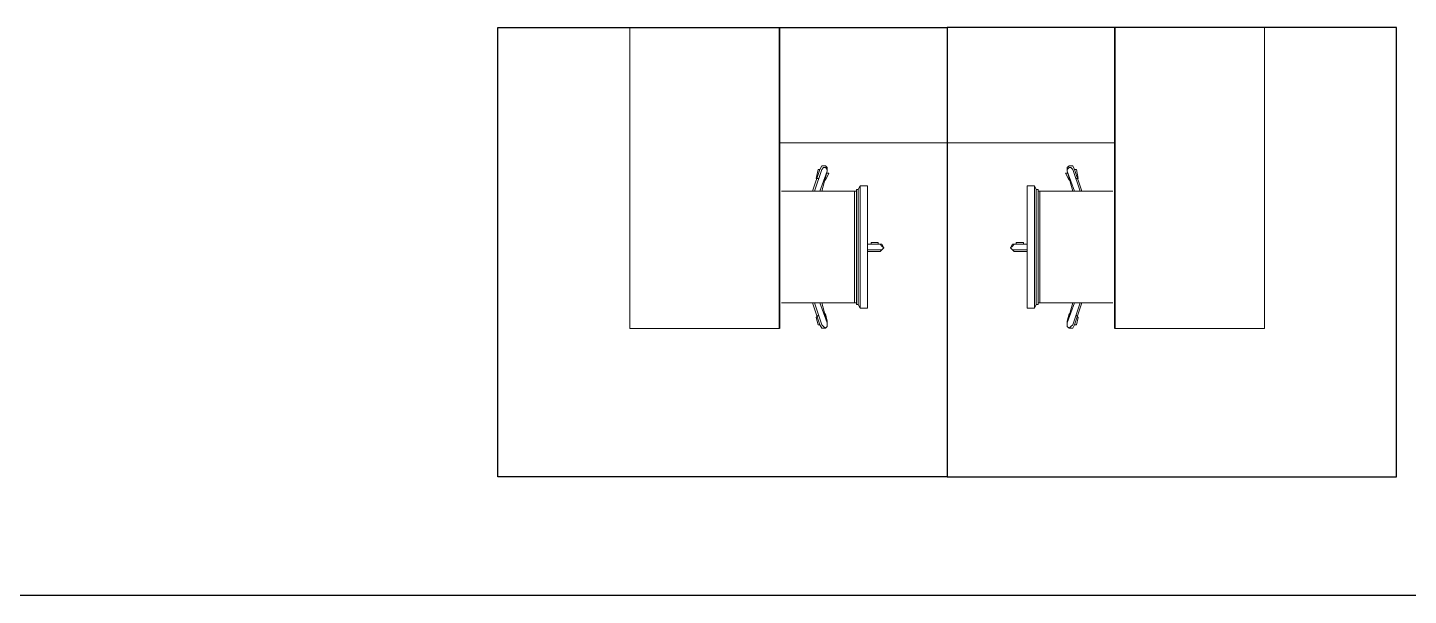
# Model space of a CAD drawing. Header units: millimetres. Extents: x 2148 to 2681, y 758 to 986.
# Drawn here: x 2603.757 to 2606.522, y 942.969 to 944.106 of the extents above; entities that cross this region are included whole.
import ezdxf

# ---------------------------------------------------------------- set-up
doc = ezdxf.new("R2010")
doc.units = ezdxf.units.MM
doc.linetypes.add('CENTER2', pattern=[28.575, 19.05, -3.175, 3.175, -3.175])
for name, color, linetype in [('at_Entity', 7, 'Continuous'), ('D', 1, 'Continuous'), ('S_GRID LINES', 252, 'Continuous')]:
    doc.layers.add(name, color=color, linetype=linetype)

msp = doc.modelspace()

# ---------------------------------------------------------------- linework, layer by layer
at = {"layer": 'at_Entity', "color": 0, "lineweight": 15}
for p, q in [((2604.963044, 944.1064674, 0), (2605.5988206, 944.1064674, 0)), ((2604.963044, 943.5037487, 0), (2604.963044, 944.1064674, 0)), ((2604.963044, 944.1064674, 0), (2605.5988206, 944.1064674, 0)), ((2604.963044, 943.5037487, 0), (2604.963044, 944.1064674, 0)), ((2605.5988206, 943.8758879, 0), (2605.5988206, 944.1064674, 0)), ((2606.2345973, 944.1064674, 0), (2605.5988206, 944.1064674, 0)), ((2605.5988206, 943.8758879, 0), (2605.5988206, 944.1064674, 0)), ((2605.5988206, 943.8758879, 0), (2605.5988206, 944.1064674, 0)), ((2606.2345973, 944.1064674, 0), (2605.5988206, 944.1064674, 0)), ((2605.5988206, 943.8758879, 0), (2605.5988206, 944.1064674, 0)), ((2606.2345973, 943.5037487, 0), (2606.2345973, 944.1064674, 0)), ((2606.2345973, 943.5037487, 0), (2606.2345973, 944.1064674, 0)), ((2605.263163, 943.8758879, 0), (2605.5988206, 943.8758879, 0)), ((2605.263163, 943.8758879, 0), (2605.5988206, 943.8758879, 0)), ((2605.9344782, 943.8758879, 0), (2605.5988206, 943.8758879, 0)), ((2605.9344782, 943.8758879, 0), (2605.5988206, 943.8758879, 0)), ((2605.3290433, 943.778678, 0), (2605.3436833, 943.8225974, 0)), ((2605.3290433, 943.778678, 0), (2605.3436833, 943.8225974, 0)), ((2605.3473432, 943.8225974, 0), (2605.3327032, 943.778678, 0)), ((2605.3473432, 943.8225974, 0), (2605.3327032, 943.778678, 0)), ((2605.336363, 943.8042976, 0), (2605.3400229, 943.8225974, 0)), ((2605.336363, 943.8042976, 0), (2605.3400229, 943.8225974, 0)), ((2605.3400229, 943.8225974, 0), (2605.3436833, 943.8225974, 0)), ((2605.3400229, 943.8225974, 0), (2605.3436833, 943.8225974, 0)), ((2605.3436833, 943.8225974, 0), (2605.3473432, 943.8299177, 0)), ((2605.3436833, 943.8225974, 0), (2605.3473432, 943.8299177, 0)), ((2605.3436833, 943.778678, 0), (2605.3583233, 943.8189376, 0)), ((2605.3436833, 943.778678, 0), (2605.3583233, 943.8189376, 0)), ((2605.3473432, 943.8299177, 0), (2605.3546629, 943.8299177, 0)), ((2605.3473432, 943.8299177, 0), (2605.3546629, 943.8299177, 0)), ((2605.351003, 943.8262579, 0), (2605.3473432, 943.8225974, 0)), ((2605.351003, 943.8262579, 0), (2605.3473432, 943.8225974, 0)), ((2605.3583233, 943.8189376, 0), (2605.3473432, 943.778678, 0)), ((2605.3583233, 943.8189376, 0), (2605.3473432, 943.778678, 0)), ((2605.3546629, 943.8262579, 0), (2605.351003, 943.8262579, 0)), ((2605.3546629, 943.8262579, 0), (2605.351003, 943.8262579, 0)), ((2605.3546629, 943.8299177, 0), (2605.3583233, 943.8262579, 0)), ((2605.3546629, 943.8299177, 0), (2605.3583233, 943.8262579, 0)), ((2605.3583233, 943.8225974, 0), (2605.3546629, 943.8262579, 0)), ((2605.3583233, 943.8225974, 0), (2605.3546629, 943.8262579, 0)), ((2605.3619832, 943.8152777, 0), (2605.3546629, 943.8006377, 0)), ((2605.3619832, 943.8152777, 0), (2605.3546629, 943.8006377, 0)), ((2605.3583233, 943.8262579, 0), (2605.3583233, 943.8189376, 0)), ((2605.3583233, 943.8262579, 0), (2605.3583233, 943.8189376, 0)), ((2605.3583233, 943.8189376, 0), (2605.3583233, 943.8225974, 0)), ((2605.3583233, 943.8189376, 0), (2605.3583233, 943.8225974, 0)), ((2605.3583233, 943.8152777, 0), (2605.3619832, 943.8152777, 0)), ((2605.3583233, 943.8152777, 0), (2605.3619832, 943.8152777, 0)), ((2605.839318, 943.8152777, 0), (2605.8356581, 943.8152777, 0)), ((2605.8356581, 943.8152777, 0), (2605.8429784, 943.8006377, 0)), ((2605.839318, 943.8152777, 0), (2605.8356581, 943.8152777, 0)), ((2605.8356581, 943.8152777, 0), (2605.8429784, 943.8006377, 0)), ((2605.8429784, 943.8299177, 0), (2605.839318, 943.8262579, 0)), ((2605.8429784, 943.8299177, 0), (2605.839318, 943.8262579, 0)), ((2605.839318, 943.8262579, 0), (2605.839318, 943.8189376, 0)), ((2605.839318, 943.8225974, 0), (2605.8429784, 943.8262579, 0)), ((2605.839318, 943.8262579, 0), (2605.839318, 943.8189376, 0)), ((2605.839318, 943.8225974, 0), (2605.8429784, 943.8262579, 0)), ((2605.839318, 943.8189376, 0), (2605.839318, 943.8225974, 0)), ((2605.839318, 943.8189376, 0), (2605.839318, 943.8225974, 0)), ((2605.853958, 943.778678, 0), (2605.839318, 943.8189376, 0)), ((2605.839318, 943.8189376, 0), (2605.8502981, 943.778678, 0)), ((2605.853958, 943.778678, 0), (2605.839318, 943.8189376, 0)), ((2605.839318, 943.8189376, 0), (2605.8502981, 943.778678, 0)), ((2605.8502981, 943.8299177, 0), (2605.8429784, 943.8299177, 0)), ((2605.8502981, 943.8299177, 0), (2605.8429784, 943.8299177, 0)), ((2605.8429784, 943.8262579, 0), (2605.8466383, 943.8262579, 0)), ((2605.8429784, 943.8262579, 0), (2605.8466383, 943.8262579, 0)), ((2605.8466383, 943.8262579, 0), (2605.8502981, 943.8225974, 0)), ((2605.8466383, 943.8262579, 0), (2605.8502981, 943.8225974, 0)), ((2605.853958, 943.8225974, 0), (2605.8502981, 943.8299177, 0)), ((2605.853958, 943.8225974, 0), (2605.8502981, 943.8299177, 0)), ((2605.8502981, 943.8225974, 0), (2605.8649381, 943.778678, 0)), ((2605.8502981, 943.8225974, 0), (2605.8649381, 943.778678, 0)), ((2605.8685979, 943.778678, 0), (2605.853958, 943.8225974, 0)), ((2605.8576184, 943.8225974, 0), (2605.853958, 943.8225974, 0)), ((2605.8685979, 943.778678, 0), (2605.853958, 943.8225974, 0)), ((2605.8576184, 943.8225974, 0), (2605.853958, 943.8225974, 0)), ((2605.8612783, 943.8042976, 0), (2605.8576184, 943.8225974, 0)), ((2605.8612783, 943.8042976, 0), (2605.8576184, 943.8225974, 0)), ((2605.3400229, 943.8042976, 0), (2605.336363, 943.8042976, 0)), ((2605.3400229, 943.8042976, 0), (2605.336363, 943.8042976, 0)), ((2605.3546629, 943.8006377, 0), (2605.351003, 943.8006377, 0)), ((2605.3546629, 943.8006377, 0), (2605.351003, 943.8006377, 0)), ((2605.4205432, 943.7823379, 0), (2605.424203, 943.7896576, 0)), ((2605.4205432, 943.7823379, 0), (2605.424203, 943.7896576, 0)), ((2605.424203, 943.7896576, 0), (2605.4278629, 943.7896576, 0)), ((2605.424203, 943.5444381, 0), (2605.424203, 943.7896576, 0)), ((2605.424203, 943.7896576, 0), (2605.4278629, 943.7896576, 0)), ((2605.424203, 943.5444381, 0), (2605.424203, 943.7896576, 0)), ((2605.4278629, 943.7896576, 0), (2605.4315227, 943.7896576, 0)), ((2605.4278629, 943.7896576, 0), (2605.4315227, 943.7896576, 0)), ((2605.4315227, 943.7896576, 0), (2605.438843, 943.7896576, 0)), ((2605.4315227, 943.7896576, 0), (2605.438843, 943.7896576, 0)), ((2605.438843, 943.7896576, 0), (2605.438843, 943.7823379, 0)), ((2605.438843, 943.7896576, 0), (2605.438843, 943.7823379, 0)), ((2605.7661186, 943.7896576, 0), (2605.7587983, 943.7896576, 0)), ((2605.7587983, 943.7896576, 0), (2605.7587983, 943.7823379, 0)), ((2605.7661186, 943.7896576, 0), (2605.7587983, 943.7896576, 0)), ((2605.7587983, 943.7896576, 0), (2605.7587983, 943.7823379, 0)), ((2605.7697784, 943.7896576, 0), (2605.7661186, 943.7896576, 0)), ((2605.7697784, 943.7896576, 0), (2605.7661186, 943.7896576, 0)), ((2605.7734383, 943.7896576, 0), (2605.7697784, 943.7896576, 0)), ((2605.7734383, 943.7896576, 0), (2605.7697784, 943.7896576, 0)), ((2605.7770981, 943.7823379, 0), (2605.7734383, 943.7896576, 0)), ((2605.7734383, 943.5444381, 0), (2605.7734383, 943.7896576, 0)), ((2605.7770981, 943.7823379, 0), (2605.7734383, 943.7896576, 0)), ((2605.7734383, 943.5444381, 0), (2605.7734383, 943.7896576, 0)), ((2605.8429784, 943.8006377, 0), (2605.8466383, 943.8006377, 0)), ((2605.8429784, 943.8006377, 0), (2605.8466383, 943.8006377, 0)), ((2605.8576184, 943.8042976, 0), (2605.8612783, 943.8042976, 0)), ((2605.8576184, 943.8042976, 0), (2605.8612783, 943.8042976, 0)), ((2605.2668235, 943.778678, 0), (2605.4132229, 943.778678, 0)), ((2605.2668235, 943.778678, 0), (2605.4132229, 943.778678, 0)), ((2605.4132229, 943.5554182, 0), (2605.4132229, 943.778678, 0)), ((2605.4132229, 943.778678, 0), (2605.4168833, 943.778678, 0)), ((2605.4132229, 943.5554182, 0), (2605.4132229, 943.778678, 0)), ((2605.4132229, 943.778678, 0), (2605.4168833, 943.778678, 0)), ((2605.4168833, 943.5517584, 0), (2605.4168833, 943.7823379, 0)), ((2605.4168833, 943.7823379, 0), (2605.4205432, 943.7823379, 0)), ((2605.4168833, 943.5517584, 0), (2605.4168833, 943.7823379, 0)), ((2605.4168833, 943.7823379, 0), (2605.4205432, 943.7823379, 0)), ((2605.4168833, 943.778678, 0), (2605.4168833, 943.7750176, 0)), ((2605.4168833, 943.778678, 0), (2605.4168833, 943.7750176, 0)), ((2605.4205432, 943.5517584, 0), (2605.4205432, 943.7823379, 0)), ((2605.4205432, 943.5517584, 0), (2605.4205432, 943.7823379, 0)), ((2605.438843, 943.7823379, 0), (2605.438843, 943.5517584, 0)), ((2605.438843, 943.7823379, 0), (2605.438843, 943.5517584, 0)), ((2605.7587983, 943.7823379, 0), (2605.7587983, 943.5517584, 0)), ((2605.7587983, 943.7823379, 0), (2605.7587983, 943.5517584, 0)), ((2605.7770981, 943.5517584, 0), (2605.7770981, 943.7823379, 0)), ((2605.780758, 943.7823379, 0), (2605.7770981, 943.7823379, 0)), ((2605.7770981, 943.5517584, 0), (2605.7770981, 943.7823379, 0)), ((2605.780758, 943.7823379, 0), (2605.7770981, 943.7823379, 0)), ((2605.780758, 943.5517584, 0), (2605.780758, 943.7823379, 0)), ((2605.780758, 943.5517584, 0), (2605.780758, 943.7823379, 0)), ((2605.7844184, 943.778678, 0), (2605.780758, 943.778678, 0)), ((2605.780758, 943.778678, 0), (2605.780758, 943.7750176, 0)), ((2605.7844184, 943.778678, 0), (2605.780758, 943.778678, 0)), ((2605.780758, 943.778678, 0), (2605.780758, 943.7750176, 0)), ((2605.7844184, 943.5554182, 0), (2605.7844184, 943.778678, 0)), ((2605.9308178, 943.778678, 0), (2605.7844184, 943.778678, 0)), ((2605.7844184, 943.5554182, 0), (2605.7844184, 943.778678, 0)), ((2605.9308178, 943.778678, 0), (2605.7844184, 943.778678, 0)), ((2605.4461627, 943.6725382, 0), (2605.4461627, 943.6761981, 0)), ((2605.4461627, 943.6761981, 0), (2605.4608027, 943.6761981, 0)), ((2605.4461627, 943.6725382, 0), (2605.4461627, 943.6761981, 0)), ((2605.4461627, 943.6761981, 0), (2605.4608027, 943.6761981, 0)), ((2605.4608027, 943.6761981, 0), (2605.4608027, 943.6725382, 0)), ((2605.4608027, 943.6761981, 0), (2605.4608027, 943.6725382, 0)), ((2605.7514786, 943.6761981, 0), (2605.7368386, 943.6761981, 0)), ((2605.7368386, 943.6761981, 0), (2605.7368386, 943.6725382, 0)), ((2605.7514786, 943.6761981, 0), (2605.7368386, 943.6761981, 0)), ((2605.7368386, 943.6761981, 0), (2605.7368386, 943.6725382, 0)), ((2605.7514786, 943.6725382, 0), (2605.7514786, 943.6761981, 0)), ((2605.7514786, 943.6725382, 0), (2605.7514786, 943.6761981, 0)), ((2605.438843, 943.6725382, 0), (2605.4644632, 943.6725382, 0)), ((2605.4644632, 943.6725382, 0), (2605.438843, 943.6725382, 0)), ((2605.438843, 943.6725382, 0), (2605.4644632, 943.6725382, 0)), ((2605.4644632, 943.6725382, 0), (2605.438843, 943.6725382, 0)), ((2605.4644632, 943.6615581, 0), (2605.438843, 943.6615581, 0)), ((2605.4644632, 943.6615581, 0), (2605.438843, 943.6615581, 0)), ((2605.4644632, 943.6578982, 0), (2605.438843, 943.6578982, 0)), ((2605.4644632, 943.6578982, 0), (2605.438843, 943.6578982, 0)), ((2605.4608027, 943.6578982, 0), (2605.4461627, 943.6578982, 0)), ((2605.4608027, 943.6578982, 0), (2605.4461627, 943.6578982, 0)), ((2605.468123, 943.6688778, 0), (2605.4644632, 943.6725382, 0)), ((2605.4644632, 943.6725382, 0), (2605.468123, 943.6725382, 0)), ((2605.468123, 943.6688778, 0), (2605.4644632, 943.6725382, 0)), ((2605.4644632, 943.6725382, 0), (2605.468123, 943.6725382, 0)), ((2605.4644632, 943.6615581, 0), (2605.468123, 943.6615581, 0)), ((2605.468123, 943.6615581, 0), (2605.4644632, 943.6578982, 0)), ((2605.4644632, 943.6615581, 0), (2605.468123, 943.6615581, 0)), ((2605.468123, 943.6615581, 0), (2605.4644632, 943.6578982, 0)), ((2605.468123, 943.6725382, 0), (2605.4717829, 943.6652179, 0)), ((2605.468123, 943.6725382, 0), (2605.4717829, 943.6652179, 0)), ((2605.4717829, 943.6652179, 0), (2605.468123, 943.6688778, 0)), ((2605.4717829, 943.6652179, 0), (2605.468123, 943.6688778, 0)), ((2605.468123, 943.6615581, 0), (2605.4717829, 943.6652179, 0)), ((2605.4717829, 943.6652179, 0), (2605.468123, 943.6615581, 0)), ((2605.468123, 943.6615581, 0), (2605.4717829, 943.6652179, 0)), ((2605.4717829, 943.6652179, 0), (2605.468123, 943.6615581, 0)), ((2605.7295183, 943.6725382, 0), (2605.7258584, 943.6652179, 0)), ((2605.7295183, 943.6725382, 0), (2605.7258584, 943.6652179, 0)), ((2605.7258584, 943.6652179, 0), (2605.7295183, 943.6688778, 0)), ((2605.7258584, 943.6652179, 0), (2605.7295183, 943.6688778, 0)), ((2605.7295183, 943.6615581, 0), (2605.7258584, 943.6652179, 0)), ((2605.7258584, 943.6652179, 0), (2605.7295183, 943.6615581, 0)), ((2605.7295183, 943.6615581, 0), (2605.7258584, 943.6652179, 0)), ((2605.7258584, 943.6652179, 0), (2605.7295183, 943.6615581, 0)), ((2605.7295183, 943.6688778, 0), (2605.7331781, 943.6725382, 0)), ((2605.7331781, 943.6725382, 0), (2605.7295183, 943.6725382, 0)), ((2605.7295183, 943.6688778, 0), (2605.7331781, 943.6725382, 0)), ((2605.7331781, 943.6725382, 0), (2605.7295183, 943.6725382, 0)), ((2605.7331781, 943.6615581, 0), (2605.7295183, 943.6615581, 0)), ((2605.7295183, 943.6615581, 0), (2605.7331781, 943.6578982, 0)), ((2605.7331781, 943.6615581, 0), (2605.7295183, 943.6615581, 0)), ((2605.7295183, 943.6615581, 0), (2605.7331781, 943.6578982, 0)), ((2605.7587983, 943.6725382, 0), (2605.7331781, 943.6725382, 0)), ((2605.7331781, 943.6725382, 0), (2605.7587983, 943.6725382, 0)), ((2605.7587983, 943.6725382, 0), (2605.7331781, 943.6725382, 0)), ((2605.7331781, 943.6725382, 0), (2605.7587983, 943.6725382, 0)), ((2605.7331781, 943.6615581, 0), (2605.7587983, 943.6615581, 0)), ((2605.7331781, 943.6615581, 0), (2605.7587983, 943.6615581, 0)), ((2605.7331781, 943.6578982, 0), (2605.7587983, 943.6578982, 0)), ((2605.7331781, 943.6578982, 0), (2605.7587983, 943.6578982, 0)), ((2605.7368386, 943.6578982, 0), (2605.7514786, 943.6578982, 0)), ((2605.7368386, 943.6578982, 0), (2605.7514786, 943.6578982, 0)), ((2605.4132229, 943.5554182, 0), (2605.2668235, 943.5554182, 0)), ((2605.4132229, 943.5554182, 0), (2605.2668235, 943.5554182, 0)), ((2605.3436833, 943.5114982, 0), (2605.3290433, 943.5554182, 0)), ((2605.3436833, 943.5114982, 0), (2605.3290433, 943.5554182, 0)), ((2605.3473432, 943.5114982, 0), (2605.3327032, 943.5554182, 0)), ((2605.3473432, 943.5114982, 0), (2605.3327032, 943.5554182, 0)), ((2605.3436833, 943.5554182, 0), (2605.3583233, 943.5151581, 0)), ((2605.3436833, 943.5554182, 0), (2605.3583233, 943.5151581, 0)), ((2605.3583233, 943.5151581, 0), (2605.3473432, 943.5554182, 0)), ((2605.3583233, 943.5151581, 0), (2605.3473432, 943.5554182, 0)), ((2605.4168833, 943.5554182, 0), (2605.4132229, 943.5554182, 0)), ((2605.4168833, 943.5554182, 0), (2605.4132229, 943.5554182, 0)), ((2605.4168833, 943.5590781, 0), (2605.4168833, 943.5554182, 0)), ((2605.4168833, 943.5590781, 0), (2605.4168833, 943.5554182, 0)), ((2605.4205432, 943.5517584, 0), (2605.4168833, 943.5517584, 0)), ((2605.4205432, 943.5517584, 0), (2605.4168833, 943.5517584, 0)), ((2605.424203, 943.5444381, 0), (2605.4205432, 943.5517584, 0)), ((2605.424203, 943.5444381, 0), (2605.4205432, 943.5517584, 0)), ((2605.4278629, 943.5444381, 0), (2605.424203, 943.5444381, 0)), ((2605.4278629, 943.5444381, 0), (2605.424203, 943.5444381, 0)), ((2605.4278629, 943.5444381, 0), (2605.4315227, 943.5444381, 0)), ((2605.4278629, 943.5444381, 0), (2605.4315227, 943.5444381, 0)), ((2605.438843, 943.5444381, 0), (2605.4315227, 943.5444381, 0)), ((2605.438843, 943.5444381, 0), (2605.4315227, 943.5444381, 0)), ((2605.438843, 943.5517584, 0), (2605.438843, 943.5444381, 0)), ((2605.438843, 943.5517584, 0), (2605.438843, 943.5444381, 0)), ((2605.7587983, 943.5517584, 0), (2605.7587983, 943.5444381, 0)), ((2605.7587983, 943.5517584, 0), (2605.7587983, 943.5444381, 0)), ((2605.7587983, 943.5444381, 0), (2605.7661186, 943.5444381, 0)), ((2605.7587983, 943.5444381, 0), (2605.7661186, 943.5444381, 0)), ((2605.7697784, 943.5444381, 0), (2605.7661186, 943.5444381, 0)), ((2605.7697784, 943.5444381, 0), (2605.7661186, 943.5444381, 0)), ((2605.7697784, 943.5444381, 0), (2605.7734383, 943.5444381, 0)), ((2605.7697784, 943.5444381, 0), (2605.7734383, 943.5444381, 0)), ((2605.7734383, 943.5444381, 0), (2605.7770981, 943.5517584, 0)), ((2605.7734383, 943.5444381, 0), (2605.7770981, 943.5517584, 0)), ((2605.7770981, 943.5517584, 0), (2605.780758, 943.5517584, 0)), ((2605.7770981, 943.5517584, 0), (2605.780758, 943.5517584, 0)), ((2605.780758, 943.5590781, 0), (2605.780758, 943.5554182, 0)), ((2605.780758, 943.5590781, 0), (2605.780758, 943.5554182, 0)), ((2605.780758, 943.5554182, 0), (2605.7844184, 943.5554182, 0)), ((2605.780758, 943.5554182, 0), (2605.7844184, 943.5554182, 0)), ((2605.7844184, 943.5554182, 0), (2605.9308178, 943.5554182, 0)), ((2605.7844184, 943.5554182, 0), (2605.9308178, 943.5554182, 0)), ((2605.853958, 943.5554182, 0), (2605.839318, 943.5151581, 0)), ((2605.839318, 943.5151581, 0), (2605.8502981, 943.5554182, 0)), ((2605.853958, 943.5554182, 0), (2605.839318, 943.5151581, 0)), ((2605.839318, 943.5151581, 0), (2605.8502981, 943.5554182, 0)), ((2605.8502981, 943.5114982, 0), (2605.8649381, 943.5554182, 0)), ((2605.8502981, 943.5114982, 0), (2605.8649381, 943.5554182, 0)), ((2605.853958, 943.5114982, 0), (2605.8685979, 943.5554182, 0)), ((2605.853958, 943.5114982, 0), (2605.8685979, 943.5554182, 0)), ((2605.336363, 943.5261382, 0), (2605.3400229, 943.5297981, 0)), ((2605.336363, 943.5261382, 0), (2605.3400229, 943.5297981, 0)), ((2605.3400229, 943.5114982, 0), (2605.336363, 943.5261382, 0)), ((2605.3400229, 943.5114982, 0), (2605.336363, 943.5261382, 0)), ((2605.3436833, 943.5114982, 0), (2605.3400229, 943.5114982, 0)), ((2605.3436833, 943.5114982, 0), (2605.3400229, 943.5114982, 0)), ((2605.3473432, 943.5041786, 0), (2605.3436833, 943.5114982, 0)), ((2605.3473432, 943.5041786, 0), (2605.3436833, 943.5114982, 0)), ((2605.351003, 943.5078384, 0), (2605.3473432, 943.5114982, 0)), ((2605.351003, 943.5078384, 0), (2605.3473432, 943.5114982, 0)), ((2605.351003, 943.5334579, 0), (2605.3546629, 943.5334579, 0)), ((2605.351003, 943.5334579, 0), (2605.3546629, 943.5334579, 0)), ((2605.3546629, 943.5334579, 0), (2605.3583233, 943.5188179, 0)), ((2605.3546629, 943.5334579, 0), (2605.3583233, 943.5188179, 0)), ((2605.3583233, 943.5188179, 0), (2605.3583233, 943.5151581, 0)), ((2605.3583233, 943.5188179, 0), (2605.3583233, 943.5151581, 0)), ((2605.3583233, 943.5151581, 0), (2605.3583233, 943.5078384, 0)), ((2605.3583233, 943.5151581, 0), (2605.3583233, 943.5078384, 0)), ((2605.3583233, 943.5114982, 0), (2605.3583233, 943.5078384, 0)), ((2605.3583233, 943.5114982, 0), (2605.3583233, 943.5078384, 0)), ((2605.8429784, 943.5334579, 0), (2605.839318, 943.5188179, 0)), ((2605.8429784, 943.5334579, 0), (2605.839318, 943.5188179, 0)), ((2605.839318, 943.5188179, 0), (2605.839318, 943.5151581, 0)), ((2605.839318, 943.5188179, 0), (2605.839318, 943.5151581, 0)), ((2605.839318, 943.5151581, 0), (2605.839318, 943.5078384, 0)), ((2605.839318, 943.5151581, 0), (2605.839318, 943.5078384, 0)), ((2605.839318, 943.5114982, 0), (2605.839318, 943.5078384, 0)), ((2605.839318, 943.5114982, 0), (2605.839318, 943.5078384, 0)), ((2605.8466383, 943.5334579, 0), (2605.8429784, 943.5334579, 0)), ((2605.8466383, 943.5334579, 0), (2605.8429784, 943.5334579, 0)), ((2605.8466383, 943.5078384, 0), (2605.8502981, 943.5114982, 0)), ((2605.8466383, 943.5078384, 0), (2605.8502981, 943.5114982, 0)), ((2605.8502981, 943.5041786, 0), (2605.853958, 943.5114982, 0)), ((2605.8502981, 943.5041786, 0), (2605.853958, 943.5114982, 0)), ((2605.853958, 943.5114982, 0), (2605.8576184, 943.5114982, 0)), ((2605.853958, 943.5114982, 0), (2605.8576184, 943.5114982, 0)), ((2605.8612783, 943.5261382, 0), (2605.8576184, 943.5297981, 0)), ((2605.8612783, 943.5261382, 0), (2605.8576184, 943.5297981, 0)), ((2605.8576184, 943.5114982, 0), (2605.8612783, 943.5261382, 0)), ((2605.8576184, 943.5114982, 0), (2605.8612783, 943.5261382, 0)), ((2604.963044, 943.5037487, 0), (2605.263163, 943.5037487, 0)), ((2604.963044, 943.5037487, 0), (2605.263163, 943.5037487, 0)), ((2605.3546629, 943.5041786, 0), (2605.3473432, 943.5041786, 0)), ((2605.3546629, 943.5041786, 0), (2605.3473432, 943.5041786, 0)), ((2605.3546629, 943.5041786, 0), (2605.351003, 943.5078384, 0)), ((2605.3546629, 943.5041786, 0), (2605.351003, 943.5078384, 0)), ((2605.3583233, 943.5078384, 0), (2605.3546629, 943.5041786, 0)), ((2605.3583233, 943.5078384, 0), (2605.3546629, 943.5041786, 0)), ((2605.3583233, 943.5078384, 0), (2605.3546629, 943.5041786, 0)), ((2605.3583233, 943.5078384, 0), (2605.3546629, 943.5041786, 0)), ((2605.839318, 943.5078384, 0), (2605.8429784, 943.5041786, 0)), ((2605.839318, 943.5078384, 0), (2605.8429784, 943.5041786, 0)), ((2605.839318, 943.5078384, 0), (2605.8429784, 943.5041786, 0)), ((2605.839318, 943.5078384, 0), (2605.8429784, 943.5041786, 0)), ((2605.8429784, 943.5041786, 0), (2605.8466383, 943.5078384, 0)), ((2605.8429784, 943.5041786, 0), (2605.8466383, 943.5078384, 0)), ((2605.8429784, 943.5041786, 0), (2605.8502981, 943.5041786, 0)), ((2605.8429784, 943.5041786, 0), (2605.8502981, 943.5041786, 0)), ((2606.2345973, 943.5037487, 0), (2605.9344782, 943.5037487, 0)), ((2606.2345973, 943.5037487, 0), (2605.9344782, 943.5037487, 0))]:
    msp.add_line(p, q, dxfattribs=at)
at = {"layer": 'at_Entity', "color": 0, "lineweight": 35}
for p, q in [((2605.263163, 943.5037487, 0), (2605.263163, 944.1064674, 0)), ((2605.263163, 943.5037487, 0), (2605.263163, 944.1064674, 0)), ((2605.9344782, 943.5037487, 0), (2605.9344782, 944.1064674, 0)), ((2605.9344782, 943.5037487, 0), (2605.9344782, 944.1064674, 0))]:
    msp.add_line(p, q, dxfattribs=at)
at = {"layer": 'D', "ltscale": 0.5, "elevation": 0}
for points in [[(2604.6988206, 943.2064674), (2604.6988206, 944.1064674), (2605.5988206, 944.1064674), (2605.5988206, 943.2064674)], [(2604.6988206, 943.2064674), (2604.6988206, 944.1064674), (2605.5988206, 944.1064674), (2605.5988206, 943.2064674)], [(2606.4988206, 943.2064674), (2606.4988206, 944.1064674), (2605.5988206, 944.1064674), (2605.5988206, 943.2064674)], [(2606.4988206, 943.2064674), (2606.4988206, 944.1064674), (2605.5988206, 944.1064674), (2605.5988206, 943.2064674)]]:
    msp.add_lwpolyline(points, close=True, dxfattribs=at)
at = {"layer": 'S_GRID LINES', "linetype": 'CENTER2', "ltscale": 0.2}
msp.add_line((2630.258657, 942.969311, 0), (2595.7518229, 942.969311, 0), dxfattribs=at)
msp.add_line((2630.258657, 942.969311, 0), (2595.7518229, 942.969311, 0), dxfattribs=at)

doc.saveas('drawing.dxf')
